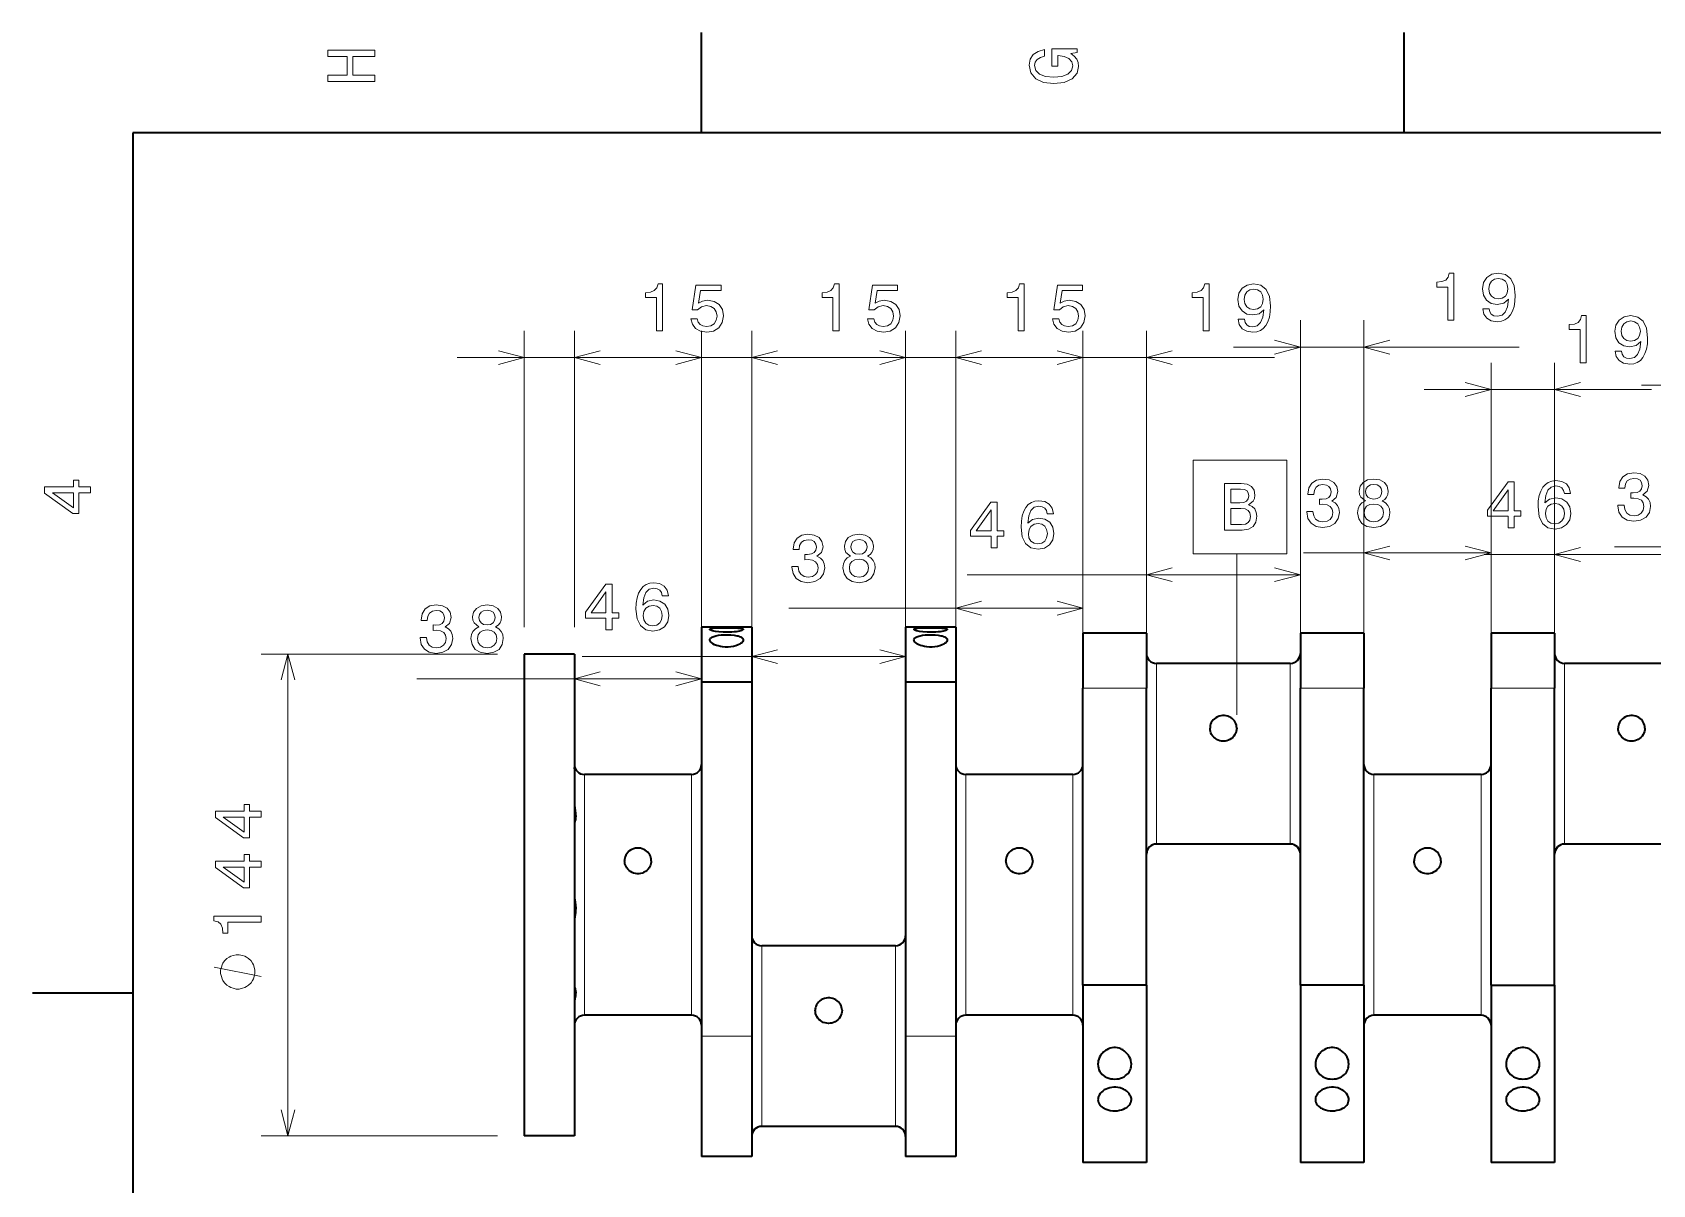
# Model space of a CAD drawing. Extents: x 0 to 420, y 0 to 297.
# Drawn here: x 2.5 to 123.6, y 208.4 to 294.5 of the extents above; entities that cross this region are included whole.
import ezdxf

# ---------------------------------------------------------------- set-up
doc = ezdxf.new("R2010")
doc.units = 0

msp = doc.modelspace()

# ---------------------------------------------------------------- linework, layer by layer
at = {"color": 7, "lineweight": 35, "ltscale": 0.1875}
for p, q in [((52.5, 287), (52.5, 294.5)), ((105, 287), (105, 294.5)), ((10, 222.7), (2.5, 222.7))]:
    msp.add_line(p, q, dxfattribs=at)
at = {"color": 7, "lineweight": 35}
for p, q in [((410, 287), (10, 287)), ((10, 287), (10, 10)), ((52.5, 245.94), (52.5, 219.49)), ((56.25, 245.94), (56.25, 219.49)), ((67.75, 245.94), (67.75, 219.49)), ((71.5, 245.94), (71.5, 219.49)), ((81, 223.3), (81, 245.49)), ((85.75, 223.3), (85.75, 245.49)), ((97.25, 223.3), (97.25, 245.49)), ((102, 223.3), (102, 245.49)), ((111.5, 223.3), (111.5, 245.49)), ((116.25, 223.3), (116.25, 245.49)), ((39.25, 235.15), (39.25, 212.04)), ((43, 235.15), (43, 212.04))]:
    msp.add_line(p, q, dxfattribs=at)
at = {"color": 7, "lineweight": 13}
for p, q in [((97.25, 247.49), (97.25, 272.98)), ((102, 247.49), (102, 272.98)), ((39.25, 250.04), (39.25, 272.19)), ((43, 250.04), (43, 272.19)), ((52.5, 247.94), (52.5, 272.19)), ((56.25, 247.94), (56.25, 272.19)), ((67.75, 247.94), (67.75, 272.19)), ((71.5, 247.94), (71.5, 272.19)), ((81, 247.49), (81, 272.19)), ((85.75, 247.49), (85.75, 272.19)), ((34.25, 270.19), (54.48, 270.19)), ((47.5, 270.19), (67.67, 270.19)), ((92.25, 270.98), (113.61, 270.98)), ((111.5, 247.49), (111.5, 269.81)), ((116.25, 247.49), (116.25, 269.81)), ((120.73, 256.06), (142, 256.06)), ((72.34, 253.97), (97.25, 253.97)), ((59.02, 251.47), (81, 251.47)), ((21.59, 212.04), (21.59, 248.04)), ((43.57, 247.85), (67.75, 247.85)), ((31.23, 246.18), (52.5, 246.18))]:
    msp.add_line(p, q, dxfattribs=at)
at = {"color": 7, "lineweight": 13, "ltscale": 0.468798}
msp.add_line((62.75, 270.19), (81.5, 270.19), dxfattribs=at)
at = {"color": 7, "lineweight": 13, "ltscale": 0.483305}
msp.add_line((76, 270.19), (95.33, 270.19), dxfattribs=at)
at = {"color": 7, "lineweight": 13, "ltscale": 0.425136}
msp.add_line((106.5, 267.81), (123.5, 267.81), dxfattribs=at)
at = {"color": 7, "lineweight": 13, "ltscale": 0.372592}
msp.add_line((122.75, 268.13), (137.65, 268.13), dxfattribs=at)
at = {"color": 7, "lineweight": 13, "ltscale": 0.252713}
for p, q in [((102, 247.49), (102, 257.6)), ((111.5, 247.49), (111.5, 257.6))]:
    msp.add_line(p, q, dxfattribs=at)
at = {"color": 7, "lineweight": 13, "ltscale": 0.249812}
msp.add_line((116.25, 247.49), (116.25, 257.48), dxfattribs=at)
at = {"color": 7, "lineweight": 13, "ltscale": 0.212088}
for p, q in [((85.75, 247.49), (85.75, 255.97)), ((97.25, 247.49), (97.25, 255.97))]:
    msp.add_line(p, q, dxfattribs=at)
at = {"color": 7, "lineweight": 13, "ltscale": 0.300897}
msp.add_line((92.5, 255.54), (92.5, 243.5), dxfattribs=at)
at = {"color": 7, "lineweight": 13, "ltscale": 0.350445}
msp.add_line((97.48, 255.6), (111.5, 255.6), dxfattribs=at)
at = {"color": 7, "lineweight": 13, "ltscale": 0.419217}
msp.add_line((110.98, 255.48), (127.75, 255.48), dxfattribs=at)
at = {"color": 7, "lineweight": 13, "ltscale": 0.138163}
msp.add_line((71.5, 247.94), (71.5, 253.47), dxfattribs=at)
at = {"color": 7, "lineweight": 13, "ltscale": 0.149597}
msp.add_line((81, 247.49), (81, 253.47), dxfattribs=at)
at = {"color": 7, "lineweight": 35, "ltscale": 0.102347}
for p, q in [((52.5, 250.04), (52.5, 245.94)), ((56.25, 250.04), (56.25, 245.94)), ((67.75, 250.04), (67.75, 245.94)), ((71.5, 250.04), (71.5, 245.94))]:
    msp.add_line(p, q, dxfattribs=at)
at = {"color": 7, "lineweight": 35, "ltscale": 0.09375}
for p, q in [((56.25, 250.04), (52.5, 250.04)), ((71.5, 250.04), (67.75, 250.04)), ((43, 248.04), (39.25, 248.04)), ((56.25, 245.94), (52.5, 245.94)), ((71.5, 245.94), (67.75, 245.94)), ((43, 212.04), (39.25, 212.04)), ((56.25, 210.49), (52.5, 210.49)), ((71.5, 210.49), (67.75, 210.49))]:
    msp.add_line(p, q, dxfattribs=at)
at = {"color": 7, "lineweight": 35, "ltscale": 0.102456}
for p, q in [((81, 249.59), (81, 245.49)), ((85.75, 249.59), (85.75, 245.49)), ((97.25, 249.59), (97.25, 245.49)), ((102, 249.59), (102, 245.49)), ((111.5, 249.59), (111.5, 245.49)), ((116.25, 249.59), (116.25, 245.49))]:
    msp.add_line(p, q, dxfattribs=at)
at = {"color": 7, "lineweight": 35, "ltscale": 0.11875}
for p, q in [((85.75, 249.59), (81, 249.59)), ((102, 249.59), (97.25, 249.59)), ((116.25, 249.59), (111.5, 249.59)), ((85.75, 223.3), (81, 223.3)), ((102, 223.3), (97.25, 223.3)), ((111.5, 223.3), (116.25, 223.3)), ((85.75, 210.04), (81, 210.04)), ((102, 210.04), (97.25, 210.04)), ((116.25, 210.04), (111.5, 210.04))]:
    msp.add_line(p, q, dxfattribs=at)
at = {"color": 7, "lineweight": 13, "ltscale": 0.441352}
for p, q in [((37.25, 248.04), (19.59, 248.04)), ((37.25, 212.04), (19.59, 212.04))]:
    msp.add_line(p, q, dxfattribs=at)
at = {"color": 7, "lineweight": 35, "ltscale": 0.322193}
for p, q in [((39.25, 248.04), (39.25, 235.15)), ((43, 248.04), (43, 235.15))]:
    msp.add_line(p, q, dxfattribs=at)
at = {"color": 7, "lineweight": 13, "ltscale": 0.120822}
for p, q in [((86.5, 247.34), (86.5, 242.5)), ((96.5, 247.34), (96.5, 242.5)), ((117, 247.34), (117, 242.5))]:
    msp.add_line(p, q, dxfattribs=at)
at = {"color": 7, "lineweight": 35, "ltscale": 0.25}
for p, q in [((96.5, 247.34), (86.5, 247.34)), ((127, 247.34), (117, 247.34)), ((96.5, 233.84), (86.5, 233.84)), ((127, 233.84), (117, 233.84)), ((67, 226.24), (57, 226.24)), ((67, 212.74), (57, 212.74))]:
    msp.add_line(p, q, dxfattribs=at)
at = {"color": 7, "lineweight": 13, "ltscale": 0.11875}
for p, q in [((85.75, 245.49), (81, 245.49)), ((102, 245.49), (97.25, 245.49)), ((111.5, 245.49), (116.25, 245.49))]:
    msp.add_line(p, q, dxfattribs=at)
at = {"color": 7, "lineweight": 13, "ltscale": 0.216678}
for p, q in [((86.5, 242.5), (86.5, 233.84)), ((96.5, 242.5), (96.5, 233.84)), ((117, 242.5), (117, 233.84))]:
    msp.add_line(p, q, dxfattribs=at)
at = {"color": 7, "lineweight": 35, "ltscale": 0.000488323}
for p, q in [((43, 239.79), (43, 239.77)), ((43, 220.29), (43, 220.31))]:
    msp.add_line(p, q, dxfattribs=at)
at = {"color": 7, "lineweight": 13, "ltscale": 0.161097}
for p, q in [((43.75, 239.04), (43.75, 232.59)), ((51.75, 239.04), (51.75, 232.59)), ((72.25, 239.04), (72.25, 232.59)), ((80.25, 239.04), (80.25, 232.59)), ((102.75, 239.04), (102.75, 232.59)), ((110.75, 239.04), (110.75, 232.59))]:
    msp.add_line(p, q, dxfattribs=at)
at = {"color": 7, "lineweight": 35, "ltscale": 0.2}
for p, q in [((51.75, 239.04), (43.75, 239.04)), ((80.25, 239.04), (72.25, 239.04)), ((110.75, 239.04), (102.75, 239.04)), ((51.75, 221.04), (43.75, 221.04)), ((80.25, 221.04), (72.25, 221.04)), ((110.75, 221.04), (102.75, 221.04))]:
    msp.add_line(p, q, dxfattribs=at)
at = {"color": 7, "lineweight": 13, "ltscale": 0.288903}
for p, q in [((43.75, 232.59), (43.75, 221.04)), ((51.75, 232.59), (51.75, 221.04)), ((72.25, 232.59), (72.25, 221.04)), ((80.25, 232.59), (80.25, 221.04)), ((102.75, 232.59), (102.75, 221.04)), ((110.75, 232.59), (110.75, 221.04))]:
    msp.add_line(p, q, dxfattribs=at)
at = {"color": 7, "lineweight": 13, "ltscale": 0.120823}
for p, q in [((57, 226.24), (57, 221.41)), ((67, 226.24), (67, 221.41))]:
    msp.add_line(p, q, dxfattribs=at)
at = {"color": 7, "lineweight": 35, "ltscale": 0.331583}
for p, q in [((81, 223.3), (81, 210.04)), ((85.75, 223.3), (85.75, 210.04)), ((97.25, 223.3), (97.25, 210.04)), ((102, 223.3), (102, 210.04)), ((111.5, 223.3), (111.5, 210.04)), ((116.25, 223.3), (116.25, 210.04))]:
    msp.add_line(p, q, dxfattribs=at)
at = {"color": 7, "lineweight": 13, "ltscale": 0.216677}
for p, q in [((57, 221.41), (57, 212.74)), ((67, 221.41), (67, 212.74))]:
    msp.add_line(p, q, dxfattribs=at)
at = {"color": 7, "lineweight": 13, "ltscale": 0.09375}
for p, q in [((56.25, 219.49), (52.5, 219.49)), ((71.5, 219.49), (67.75, 219.49))]:
    msp.add_line(p, q, dxfattribs=at)
at = {"color": 7, "lineweight": 35, "ltscale": 0.225}
for p, q in [((52.5, 219.49), (52.5, 210.49)), ((56.25, 219.49), (56.25, 210.49)), ((67.75, 219.49), (67.75, 210.49)), ((71.5, 219.49), (71.5, 210.49))]:
    msp.add_line(p, q, dxfattribs=at)
at = {"color": 7, "lineweight": 13}
for points in [[(28.08, 290.83), (28.08, 291.3), (26.44, 291.3), (26.44, 292.7), (28.08, 292.7), (28.08, 293.16), (24.58, 293.16), (24.58, 292.7), (26.01, 292.7), (26.01, 291.3), (24.58, 291.3), (24.58, 290.83)], [(80.11, 292.92), (80.58, 293.01), (80.58, 293.26), (78.69, 293.26), (78.69, 291.98), (79.12, 291.98), (79.12, 292.77), (79.15, 292.77), (79.61, 292.71), (79.96, 292.55), (80.17, 292.3), (80.25, 291.99), (80.15, 291.65), (79.88, 291.38), (79.43, 291.21), (78.82, 291.15), (78.21, 291.21), (77.76, 291.38), (77.49, 291.65), (77.39, 292.02), (77.44, 292.27), (77.58, 292.48), (77.82, 292.63), (78.14, 292.72), (78.14, 293.22), (77.65, 293.08), (77.29, 292.84), (77.07, 292.49), (76.99, 292.05), (77.11, 291.48), (77.48, 291.04), (78.06, 290.76), (78.83, 290.67), (79.61, 290.76), (80.19, 291.04), (80.56, 291.45), (80.68, 291.96), (80.64, 292.25), (80.54, 292.51), (80.36, 292.73)], [(108.27, 272.98), (108.73, 272.98), (108.73, 276.51), (108.38, 276.51), (108.29, 276.2), (108.11, 275.99), (107.83, 275.87), (107.45, 275.83), (107.45, 275.47), (108.27, 275.47)], [(110.88, 273.85), (110.96, 273.45), (111.18, 273.14), (111.52, 272.95), (111.97, 272.88), (112.27, 272.92), (112.54, 273.01), (112.76, 273.16), (112.96, 273.38), (113.11, 273.66), (113.22, 274.01), (113.28, 274.4), (113.31, 274.85), (113.22, 275.56), (112.98, 276.08), (112.58, 276.4), (112.04, 276.51), (111.55, 276.42), (111.18, 276.17), (110.93, 275.8), (110.85, 275.33), (110.93, 274.85), (111.17, 274.48), (111.52, 274.25), (111.97, 274.17), (112.45, 274.27), (112.8, 274.56), (112.72, 274), (112.56, 273.6), (112.32, 273.36), (111.98, 273.29), (111.72, 273.32), (111.52, 273.44), (111.4, 273.61), (111.35, 273.85)], [(111.34, 275.34), (111.39, 275.65), (111.53, 275.9), (111.76, 276.05), (112.04, 276.11), (112.34, 276.05), (112.57, 275.9), (112.71, 275.65), (112.76, 275.34), (112.71, 275.02), (112.57, 274.79), (112.34, 274.64), (112.03, 274.59), (111.75, 274.64), (111.53, 274.79), (111.39, 275.02)], [(49.13, 272.19), (49.59, 272.19), (49.59, 275.71), (49.25, 275.71), (49.16, 275.41), (48.97, 275.2), (48.7, 275.08), (48.31, 275.04), (48.31, 274.68), (49.13, 274.68)], [(51.71, 273.1), (51.82, 272.69), (52.06, 272.36), (52.43, 272.16), (52.89, 272.09), (53.4, 272.18), (53.8, 272.43), (54.05, 272.82), (54.15, 273.32), (54.06, 273.79), (53.82, 274.16), (53.44, 274.4), (52.95, 274.48), (52.57, 274.42), (52.28, 274.26), (52.42, 275.2), (53.96, 275.2), (53.96, 275.61), (52.08, 275.61), (51.81, 273.76), (52.21, 273.76), (52.5, 273.99), (52.88, 274.08), (53.2, 274.02), (53.45, 273.86), (53.6, 273.62), (53.66, 273.3), (53.6, 272.98), (53.44, 272.73), (53.19, 272.58), (52.88, 272.52), (52.61, 272.56), (52.4, 272.67), (52.25, 272.85), (52.18, 273.1)], [(62.32, 272.19), (62.78, 272.19), (62.78, 275.71), (62.44, 275.71), (62.35, 275.41), (62.17, 275.2), (61.89, 275.08), (61.51, 275.04), (61.51, 274.68), (62.32, 274.68)], [(64.9, 273.1), (65.01, 272.69), (65.26, 272.36), (65.62, 272.16), (66.09, 272.09), (66.6, 272.18), (66.99, 272.43), (67.25, 272.82), (67.34, 273.32), (67.26, 273.79), (67.01, 274.16), (66.64, 274.4), (66.15, 274.48), (65.77, 274.42), (65.48, 274.26), (65.62, 275.2), (67.15, 275.2), (67.15, 275.61), (65.28, 275.61), (65, 273.76), (65.41, 273.76), (65.7, 273.99), (66.07, 274.08), (66.39, 274.02), (66.64, 273.86), (66.8, 273.62), (66.85, 273.3), (66.8, 272.98), (66.64, 272.73), (66.39, 272.58), (66.07, 272.52), (65.8, 272.56), (65.6, 272.67), (65.45, 272.85), (65.37, 273.1)], [(76.16, 272.19), (76.61, 272.19), (76.61, 275.71), (76.27, 275.71), (76.18, 275.41), (76, 275.2), (75.72, 275.08), (75.34, 275.04), (75.34, 274.68), (76.16, 274.68)], [(78.73, 273.1), (78.84, 272.69), (79.09, 272.36), (79.45, 272.16), (79.92, 272.09), (80.43, 272.18), (80.82, 272.43), (81.08, 272.82), (81.17, 273.32), (81.09, 273.79), (80.84, 274.16), (80.47, 274.4), (79.98, 274.48), (79.6, 274.42), (79.31, 274.26), (79.45, 275.2), (80.98, 275.2), (80.98, 275.61), (79.11, 275.61), (78.83, 273.76), (79.24, 273.76), (79.53, 273.99), (79.9, 274.08), (80.22, 274.02), (80.47, 273.86), (80.63, 273.62), (80.68, 273.3), (80.63, 272.98), (80.47, 272.73), (80.22, 272.58), (79.9, 272.52), (79.63, 272.56), (79.43, 272.67), (79.28, 272.85), (79.2, 273.1)], [(89.99, 272.19), (90.44, 272.19), (90.44, 275.71), (90.1, 275.71), (90.01, 275.41), (89.83, 275.2), (89.55, 275.08), (89.17, 275.04), (89.17, 274.68), (89.99, 274.68)], [(92.6, 273.06), (92.68, 272.66), (92.89, 272.35), (93.24, 272.16), (93.69, 272.09), (93.99, 272.12), (94.26, 272.21), (94.48, 272.37), (94.67, 272.59), (94.83, 272.87), (94.94, 273.21), (95, 273.61), (95.03, 274.06), (94.94, 274.77), (94.69, 275.29), (94.3, 275.6), (93.76, 275.71), (93.27, 275.62), (92.89, 275.38), (92.65, 275.01), (92.57, 274.54), (92.65, 274.05), (92.89, 273.69), (93.24, 273.45), (93.69, 273.38), (94.17, 273.47), (94.52, 273.77), (94.44, 273.21), (94.28, 272.81), (94.03, 272.57), (93.7, 272.5), (93.43, 272.53), (93.24, 272.64), (93.12, 272.82), (93.07, 273.06)], [(93.06, 274.54), (93.11, 274.86), (93.25, 275.1), (93.47, 275.26), (93.76, 275.32), (94.06, 275.26), (94.29, 275.1), (94.43, 274.86), (94.48, 274.55), (94.43, 274.23), (94.29, 273.99), (94.05, 273.85), (93.75, 273.8), (93.47, 273.85), (93.25, 273.99), (93.11, 274.23)], [(118.16, 269.81), (118.62, 269.81), (118.62, 273.34), (118.27, 273.34), (118.18, 273.03), (118, 272.82), (117.73, 272.7), (117.34, 272.66), (117.34, 272.3), (118.16, 272.3)], [(120.78, 270.68), (120.85, 270.28), (121.07, 269.97), (121.41, 269.78), (121.86, 269.71), (122.16, 269.74), (122.43, 269.84), (122.66, 269.99), (122.85, 270.21), (123, 270.49), (123.11, 270.83), (123.18, 271.23), (123.2, 271.68), (123.12, 272.39), (122.87, 272.91), (122.47, 273.22), (121.94, 273.34), (121.44, 273.24), (121.07, 273), (120.83, 272.63), (120.74, 272.16), (120.83, 271.68), (121.06, 271.31), (121.42, 271.08), (121.86, 271), (122.34, 271.1), (122.7, 271.39), (122.62, 270.83), (122.45, 270.43), (122.21, 270.19), (121.87, 270.12), (121.61, 270.15), (121.42, 270.26), (121.29, 270.44), (121.24, 270.68)], [(121.23, 272.17), (121.28, 272.48), (121.43, 272.73), (121.65, 272.88), (121.94, 272.94), (122.23, 272.88), (122.46, 272.73), (122.6, 272.48), (122.66, 272.17), (122.6, 271.85), (122.46, 271.62), (122.23, 271.47), (121.92, 271.42), (121.64, 271.47), (121.43, 271.62), (121.28, 271.85)], [(89.25, 262.54), (89.25, 255.54), (96.25, 255.54), (96.25, 262.54)], [(120.97, 259.16), (120.97, 259.12), (121.05, 258.64), (121.29, 258.28), (121.66, 258.05), (122.16, 257.96), (122.68, 258.05), (123.08, 258.27), (123.33, 258.62), (123.42, 259.07), (123.38, 259.37), (123.27, 259.61), (123.09, 259.8), (122.84, 259.94), (123.17, 260.21), (123.29, 260.64), (123.21, 261.04), (123, 261.33), (122.64, 261.52), (122.16, 261.59), (121.7, 261.5), (121.36, 261.28), (121.13, 260.93), (121.05, 260.46), (121.05, 260.43), (121.5, 260.43), (121.54, 260.75), (121.67, 260.98), (121.89, 261.12), (122.18, 261.17), (122.45, 261.13), (122.64, 261.03), (122.75, 260.85), (122.8, 260.62), (122.75, 260.38), (122.63, 260.21), (122.42, 260.11), (122.13, 260.08), (121.94, 260.08), (121.94, 259.68), (122.18, 259.69), (122.5, 259.65), (122.74, 259.53), (122.88, 259.33), (122.93, 259.07), (122.87, 258.78), (122.73, 258.56), (122.5, 258.43), (122.19, 258.38), (121.87, 258.43), (121.64, 258.58), (121.49, 258.83), (121.44, 259.16)], [(6.83, 260.08), (6.83, 260.53), (5.97, 260.53), (5.97, 261.03), (5.56, 261.03), (5.56, 260.53), (3.41, 260.53), (3.41, 260.07), (5.52, 258.54), (5.97, 258.54), (5.97, 260.08)], [(93.38, 259.18), (93.73, 259.47), (93.82, 259.67), (93.85, 259.91), (93.79, 260.29), (93.59, 260.56), (93.27, 260.73), (92.83, 260.79), (91.58, 260.79), (91.58, 257.29), (92.9, 257.29), (93.37, 257.36), (93.72, 257.57), (93.93, 257.89), (94.01, 258.34), (93.96, 258.63), (93.84, 258.88), (93.65, 259.06)], [(92.73, 259.34), (92.05, 259.34), (92.05, 260.37), (92.77, 260.37), (93.05, 260.34), (93.24, 260.25), (93.35, 260.09), (93.39, 259.86), (93.35, 259.63), (93.23, 259.47), (93.02, 259.37)], [(97.73, 258.7), (97.73, 258.66), (97.81, 258.18), (98.05, 257.81), (98.42, 257.58), (98.91, 257.49), (99.44, 257.58), (99.83, 257.8), (100.08, 258.16), (100.17, 258.61), (100.13, 258.91), (100.02, 259.15), (99.84, 259.34), (99.6, 259.47), (99.93, 259.74), (100.04, 260.18), (99.97, 260.57), (99.75, 260.87), (99.4, 261.06), (98.91, 261.12), (98.46, 261.04), (98.11, 260.82), (97.88, 260.47), (97.81, 260), (97.81, 259.96), (98.26, 259.96), (98.3, 260.28), (98.43, 260.52), (98.64, 260.66), (98.94, 260.71), (99.2, 260.67), (99.39, 260.56), (99.51, 260.39), (99.55, 260.16), (99.51, 259.91), (99.39, 259.74), (99.17, 259.64), (98.89, 259.61), (98.69, 259.62), (98.69, 259.22), (98.94, 259.23), (99.26, 259.18), (99.49, 259.06), (99.63, 258.87), (99.68, 258.61), (99.63, 258.32), (99.48, 258.1), (99.25, 257.96), (98.94, 257.92), (98.63, 257.97), (98.39, 258.12), (98.25, 258.36), (98.19, 258.7)], [(102.11, 259.48), (101.85, 259.34), (101.68, 259.14), (101.56, 258.9), (101.53, 258.6), (101.61, 258.15), (101.84, 257.8), (102.22, 257.58), (102.73, 257.49), (103.24, 257.58), (103.62, 257.8), (103.85, 258.15), (103.94, 258.6), (103.9, 258.9), (103.79, 259.14), (103.61, 259.34), (103.36, 259.48), (103.56, 259.6), (103.7, 259.77), (103.79, 259.97), (103.82, 260.22), (103.74, 260.58), (103.53, 260.86), (103.18, 261.05), (102.73, 261.12), (102.28, 261.05), (101.94, 260.86), (101.72, 260.58), (101.65, 260.22), (101.67, 259.97), (101.76, 259.77)], [(102.12, 260.18), (102.16, 260.4), (102.29, 260.57), (102.48, 260.68), (102.73, 260.72), (102.99, 260.68), (103.18, 260.57), (103.3, 260.4), (103.34, 260.18), (103.3, 259.95), (103.18, 259.77), (102.99, 259.66), (102.73, 259.62), (102.48, 259.66), (102.29, 259.77), (102.16, 259.95)], [(112.77, 257.48), (113.23, 257.48), (113.23, 258.35), (113.73, 258.35), (113.73, 258.75), (113.23, 258.75), (113.23, 260.9), (112.77, 260.9), (111.24, 258.79), (111.24, 258.35), (112.77, 258.35)], [(111.66, 258.75), (112.77, 260.32), (112.77, 258.75)], [(117.44, 260.04), (117.35, 260.45), (117.13, 260.75), (116.78, 260.94), (116.34, 261), (116.04, 260.97), (115.78, 260.87), (115.56, 260.72), (115.37, 260.5), (115.21, 260.22), (115.1, 259.88), (115.03, 259.48), (115.01, 259.03), (115.09, 258.32), (115.34, 257.8), (115.74, 257.48), (116.28, 257.38), (116.77, 257.47), (117.15, 257.71), (117.39, 258.08), (117.47, 258.55), (117.39, 259.03), (117.16, 259.4), (116.8, 259.63), (116.35, 259.71), (115.88, 259.61), (115.52, 259.33), (115.59, 259.88), (115.75, 260.28), (116, 260.52), (116.34, 260.6), (116.6, 260.56), (116.79, 260.45), (116.91, 260.27), (116.98, 260.04)], [(5.56, 258.96), (3.99, 260.08), (5.56, 260.08)], [(74.14, 255.97), (74.59, 255.97), (74.59, 256.84), (75.09, 256.84), (75.09, 257.24), (74.59, 257.24), (74.59, 259.4), (74.13, 259.4), (72.6, 257.28), (72.6, 256.84), (74.14, 256.84)], [(78.81, 258.53), (78.71, 258.94), (78.49, 259.24), (78.15, 259.43), (77.7, 259.5), (77.41, 259.46), (77.15, 259.36), (76.92, 259.21), (76.73, 258.99), (76.58, 258.71), (76.47, 258.37), (76.4, 257.97), (76.38, 257.52), (76.46, 256.81), (76.71, 256.29), (77.1, 255.98), (77.65, 255.87), (78.14, 255.96), (78.51, 256.2), (78.75, 256.57), (78.84, 257.04), (78.75, 257.52), (78.52, 257.89), (78.16, 258.12), (77.72, 258.2), (77.24, 258.1), (76.88, 257.82), (76.96, 258.37), (77.12, 258.77), (77.37, 259.01), (77.71, 259.09), (77.96, 259.05), (78.15, 258.94), (78.28, 258.76), (78.34, 258.53)], [(102.01, 258.61), (102.06, 258.88), (102.2, 259.08), (102.43, 259.21), (102.73, 259.25), (103.03, 259.21), (103.26, 259.08), (103.41, 258.88), (103.46, 258.61), (103.41, 258.32), (103.26, 258.11), (103.03, 257.96), (102.73, 257.92), (102.43, 257.96), (102.2, 258.11), (102.06, 258.32)], [(116.98, 258.55), (116.93, 258.23), (116.79, 257.99), (116.56, 257.83), (116.28, 257.78), (115.98, 257.83), (115.75, 257.98), (115.61, 258.23), (115.56, 258.54), (115.61, 258.86), (115.75, 259.09), (115.99, 259.24), (116.3, 259.3), (116.57, 259.24), (116.79, 259.1), (116.93, 258.86)], [(73.02, 257.24), (74.14, 258.81), (74.14, 257.24)], [(92.84, 257.71), (92.05, 257.71), (92.05, 258.91), (92.8, 258.91), (93.12, 258.88), (93.34, 258.77), (93.48, 258.59), (93.52, 258.33), (93.48, 258.05), (93.35, 257.86), (93.14, 257.74)], [(59.26, 254.57), (59.26, 254.54), (59.34, 254.05), (59.58, 253.69), (59.95, 253.46), (60.45, 253.37), (60.97, 253.46), (61.37, 253.68), (61.62, 254.03), (61.71, 254.48), (61.67, 254.78), (61.56, 255.02), (61.38, 255.21), (61.13, 255.35), (61.46, 255.62), (61.58, 256.05), (61.5, 256.45), (61.29, 256.74), (60.93, 256.93), (60.45, 257), (59.99, 256.92), (59.65, 256.69), (59.42, 256.34), (59.34, 255.87), (59.34, 255.84), (59.79, 255.84), (59.83, 256.16), (59.96, 256.39), (60.18, 256.53), (60.47, 256.58), (60.74, 256.54), (60.93, 256.44), (61.04, 256.26), (61.09, 256.03), (61.04, 255.79), (60.92, 255.62), (60.71, 255.52), (60.42, 255.49), (60.23, 255.49), (60.23, 255.09), (60.47, 255.11), (60.79, 255.06), (61.03, 254.94), (61.17, 254.74), (61.22, 254.48), (61.16, 254.19), (61.02, 253.98), (60.79, 253.84), (60.48, 253.79), (60.16, 253.84), (59.93, 254), (59.78, 254.24), (59.73, 254.57)], [(63.64, 255.36), (63.39, 255.22), (63.21, 255.02), (63.1, 254.77), (63.06, 254.47), (63.15, 254.03), (63.38, 253.68), (63.76, 253.46), (64.27, 253.37), (64.78, 253.46), (65.16, 253.68), (65.39, 254.03), (65.48, 254.47), (65.44, 254.77), (65.33, 255.02), (65.15, 255.22), (64.9, 255.36), (65.1, 255.48), (65.24, 255.64), (65.32, 255.85), (65.35, 256.09), (65.27, 256.45), (65.06, 256.74), (64.72, 256.93), (64.27, 257), (63.82, 256.93), (63.47, 256.74), (63.26, 256.45), (63.18, 256.09), (63.21, 255.85), (63.29, 255.64)], [(78.35, 257.04), (78.29, 256.72), (78.15, 256.48), (77.93, 256.32), (77.64, 256.27), (77.35, 256.32), (77.12, 256.47), (76.97, 256.72), (76.93, 257.03), (76.98, 257.35), (77.12, 257.58), (77.35, 257.74), (77.66, 257.79), (77.94, 257.74), (78.15, 257.59), (78.29, 257.35)], [(63.66, 256.05), (63.7, 256.28), (63.82, 256.45), (64.01, 256.55), (64.27, 256.59), (64.52, 256.55), (64.71, 256.45), (64.84, 256.28), (64.88, 256.05), (64.84, 255.83), (64.71, 255.65), (64.52, 255.53), (64.27, 255.5), (64.01, 255.54), (63.82, 255.65), (63.7, 255.83)], [(63.55, 254.48), (63.59, 254.75), (63.74, 254.95), (63.97, 255.08), (64.27, 255.13), (64.57, 255.08), (64.79, 254.95), (64.94, 254.75), (64.99, 254.48), (64.94, 254.2), (64.79, 253.98), (64.57, 253.84), (64.27, 253.79), (63.97, 253.84), (63.74, 253.98), (63.59, 254.2)], [(45.36, 249.85), (45.82, 249.85), (45.82, 250.71), (46.32, 250.71), (46.32, 251.12), (45.82, 251.12), (45.82, 253.27), (45.36, 253.27), (43.83, 251.16), (43.83, 250.71), (45.36, 250.71)], [(50.03, 252.4), (49.94, 252.81), (49.72, 253.11), (49.37, 253.31), (48.93, 253.37), (48.63, 253.34), (48.37, 253.24), (48.15, 253.08), (47.96, 252.86), (47.8, 252.58), (47.69, 252.25), (47.62, 251.85), (47.6, 251.4), (47.68, 250.68), (47.93, 250.16), (48.33, 249.85), (48.87, 249.74), (49.36, 249.84), (49.74, 250.07), (49.98, 250.45), (50.06, 250.92), (49.98, 251.4), (49.75, 251.77), (49.39, 252), (48.94, 252.08), (48.47, 251.98), (48.11, 251.69), (48.18, 252.25), (48.34, 252.64), (48.59, 252.88), (48.93, 252.96), (49.19, 252.92), (49.38, 252.82), (49.5, 252.64), (49.57, 252.4)], [(44.25, 251.12), (45.36, 252.69), (45.36, 251.12)], [(31.47, 249.28), (31.47, 249.25), (31.55, 248.76), (31.79, 248.4), (32.16, 248.17), (32.66, 248.08), (33.18, 248.17), (33.58, 248.39), (33.83, 248.74), (33.92, 249.2), (33.88, 249.5), (33.77, 249.74), (33.59, 249.92), (33.34, 250.06), (33.67, 250.33), (33.79, 250.77), (33.71, 251.16), (33.5, 251.46), (33.14, 251.64), (32.66, 251.71), (32.2, 251.63), (31.86, 251.41), (31.63, 251.05), (31.55, 250.58), (31.55, 250.55), (32, 250.55), (32.04, 250.87), (32.17, 251.1), (32.39, 251.25), (32.68, 251.3), (32.95, 251.26), (33.14, 251.15), (33.25, 250.98), (33.3, 250.75), (33.25, 250.5), (33.13, 250.33), (32.92, 250.23), (32.63, 250.2), (32.44, 250.21), (32.44, 249.81), (32.68, 249.82), (33, 249.77), (33.24, 249.65), (33.38, 249.46), (33.43, 249.2), (33.37, 248.91), (33.23, 248.69), (33, 248.55), (32.69, 248.51), (32.37, 248.56), (32.14, 248.71), (31.99, 248.95), (31.94, 249.28)], [(35.85, 250.07), (35.6, 249.93), (35.42, 249.73), (35.31, 249.49), (35.27, 249.19), (35.36, 248.74), (35.59, 248.39), (35.97, 248.17), (36.48, 248.08), (36.99, 248.17), (37.37, 248.39), (37.6, 248.74), (37.69, 249.19), (37.65, 249.49), (37.54, 249.73), (37.36, 249.93), (37.11, 250.07), (37.31, 250.19), (37.45, 250.36), (37.53, 250.56), (37.56, 250.81), (37.48, 251.16), (37.27, 251.45), (36.93, 251.64), (36.48, 251.71), (36.03, 251.64), (35.68, 251.45), (35.47, 251.16), (35.39, 250.81), (35.42, 250.56), (35.5, 250.36)], [(35.87, 250.77), (35.91, 250.99), (36.03, 251.16), (36.22, 251.27), (36.48, 251.31), (36.73, 251.27), (36.92, 251.16), (37.04, 250.99), (37.09, 250.77), (37.04, 250.54), (36.92, 250.36), (36.73, 250.25), (36.48, 250.21), (36.22, 250.25), (36.03, 250.36), (35.91, 250.54)], [(49.57, 250.92), (49.52, 250.6), (49.38, 250.36), (49.15, 250.19), (48.87, 250.14), (48.57, 250.19), (48.34, 250.35), (48.2, 250.59), (48.15, 250.91), (48.2, 251.22), (48.34, 251.46), (48.58, 251.61), (48.89, 251.67), (49.16, 251.61), (49.38, 251.46), (49.52, 251.23)], [(35.76, 249.2), (35.8, 249.47), (35.95, 249.67), (36.18, 249.8), (36.48, 249.84), (36.78, 249.8), (37, 249.67), (37.15, 249.47), (37.2, 249.2), (37.15, 248.91), (37, 248.69), (36.78, 248.55), (36.48, 248.51), (36.18, 248.55), (35.95, 248.69), (35.8, 248.91)], [(19.59, 235.84), (19.59, 236.29), (18.73, 236.29), (18.73, 236.79), (18.32, 236.79), (18.32, 236.29), (16.17, 236.29), (16.17, 235.83), (18.28, 234.3), (18.73, 234.3), (18.73, 235.84)], [(18.32, 234.72), (16.75, 235.84), (18.32, 235.84)], [(19.59, 232.1), (19.59, 232.55), (18.73, 232.55), (18.73, 233.05), (18.32, 233.05), (18.32, 232.55), (16.17, 232.55), (16.17, 232.09), (18.28, 230.56), (18.73, 230.56), (18.73, 232.1)], [(18.32, 230.98), (16.75, 232.1), (18.32, 232.1)], [(19.59, 227.99), (19.59, 228.45), (16.07, 228.45), (16.07, 228.11), (16.38, 228.02), (16.58, 227.84), (16.7, 227.56), (16.74, 227.18), (17.1, 227.18), (17.1, 227.99)], [(17.84, 225.57), (17.73, 225.57), (17.49, 225.51), (17.32, 225.45), (17.2, 225.39), (17.03, 225.28), (16.85, 225.1), (16.74, 224.93), (16.68, 224.81), (16.62, 224.63), (16.56, 224.4), (16.56, 224.28), (16.56, 224.17), (16.62, 223.93), (16.68, 223.76), (16.74, 223.64), (16.85, 223.47), (17.03, 223.29), (17.2, 223.18), (17.32, 223.12), (17.49, 223.06), (17.73, 223), (17.84, 223), (17.96, 223), (18.19, 223.06), (18.37, 223.12), (18.49, 223.18), (18.66, 223.29), (18.84, 223.47), (18.95, 223.64), (19.01, 223.76), (19.07, 223.93), (19.13, 224.17), (19.13, 224.28), (19.13, 224.4), (19.07, 224.63), (19.01, 224.81), (18.95, 224.93), (18.84, 225.1), (18.66, 225.28), (18.49, 225.39), (18.37, 225.45), (18.19, 225.51), (17.96, 225.57)]]:
    msp.add_lwpolyline(points, close=True, dxfattribs=at)
for points in [[(95.32, 270.46), (97.25, 270.98), (95.32, 271.5)], [(103.93, 271.5), (102, 270.98), (103.93, 270.46)], [(37.32, 269.67), (39.25, 270.19), (37.32, 270.71)], [(44.93, 270.71), (43, 270.19), (44.93, 269.67)], [(50.57, 269.67), (52.5, 270.19), (50.57, 270.71)], [(58.18, 270.71), (56.25, 270.19), (58.18, 269.67)], [(65.82, 269.67), (67.75, 270.19), (65.82, 270.71)], [(73.43, 270.71), (71.5, 270.19), (73.43, 269.67)], [(79.07, 269.67), (81, 270.19), (79.07, 270.71)], [(87.68, 270.71), (85.75, 270.19), (87.68, 269.67)], [(109.57, 267.29), (111.5, 267.81), (109.57, 268.33)], [(118.18, 268.33), (116.25, 267.81), (118.18, 267.29)], [(103.93, 256.11), (102, 255.6), (103.93, 255.08)], [(109.57, 255.08), (111.5, 255.6), (109.57, 256.11)], [(118.18, 256), (116.25, 255.48), (118.18, 254.96)], [(87.68, 254.49), (85.75, 253.97), (87.68, 253.45)], [(95.32, 253.45), (97.25, 253.97), (95.32, 254.49)], [(73.43, 251.99), (71.5, 251.47), (73.43, 250.95)], [(79.07, 250.95), (81, 251.47), (79.07, 251.99)], [(58.18, 248.36), (56.25, 247.85), (58.18, 247.33)], [(65.82, 247.33), (67.75, 247.85), (65.82, 248.36)], [(22.11, 246.11), (21.59, 248.04), (21.08, 246.11)], [(44.93, 246.7), (43, 246.18), (44.93, 245.67)], [(50.57, 245.67), (52.5, 246.18), (50.57, 246.7)], [(19.59, 223.93), (16.09, 224.63)], [(21.08, 213.97), (21.59, 212.04), (22.11, 213.97)]]:
    msp.add_lwpolyline(points, dxfattribs=at)
at = {"color": 7, "lineweight": 35}
for points in [[(53.12, 249.89), (53.13, 249.9), (53.14, 249.91), (53.15, 249.92), (53.2, 249.94), (53.28, 249.96), (53.38, 249.97), (53.61, 249.99), (53.89, 250), (54.2, 250.01), (54.52, 250.01), (54.83, 250), (55.03, 249.99), (55.21, 249.98), (55.36, 249.97), (55.48, 249.95), (55.54, 249.94), (55.58, 249.93), (55.61, 249.91), (55.62, 249.9), (55.62, 249.89)], [(55.62, 249.89), (55.62, 249.87), (55.61, 249.86), (55.59, 249.84), (55.55, 249.83), (55.51, 249.81), (55.43, 249.78), (55.33, 249.76), (55.21, 249.73), (55.08, 249.71), (54.93, 249.7), (54.77, 249.68), (54.45, 249.67), (54.11, 249.67), (53.8, 249.7), (53.55, 249.73), (53.43, 249.76), (53.32, 249.78), (53.25, 249.8), (53.19, 249.82), (53.16, 249.84), (53.13, 249.86), (53.13, 249.87), (53.12, 249.89)], [(53.12, 249.09), (53.13, 249.14), (53.16, 249.19), (53.2, 249.24), (53.24, 249.27), (53.28, 249.3), (53.34, 249.33), (53.41, 249.36), (53.49, 249.38), (53.58, 249.41), (53.77, 249.44), (53.99, 249.47), (54.22, 249.48), (54.46, 249.48), (54.7, 249.47), (54.93, 249.45), (55.14, 249.41), (55.23, 249.39), (55.32, 249.36), (55.43, 249.32), (55.48, 249.29), (55.52, 249.26), (55.57, 249.22), (55.6, 249.18), (55.62, 249.13), (55.62, 249.09)], [(68.37, 249.89), (68.38, 249.9), (68.39, 249.91), (68.4, 249.92), (68.45, 249.94), (68.53, 249.96), (68.63, 249.97), (68.86, 249.99), (69.14, 250), (69.45, 250.01), (69.77, 250.01), (70.08, 250), (70.28, 249.99), (70.46, 249.98), (70.61, 249.97), (70.73, 249.95), (70.79, 249.94), (70.83, 249.93), (70.86, 249.91), (70.87, 249.9), (70.87, 249.89)], [(70.87, 249.89), (70.87, 249.87), (70.86, 249.86), (70.84, 249.84), (70.8, 249.83), (70.76, 249.81), (70.68, 249.78), (70.58, 249.76), (70.46, 249.73), (70.33, 249.71), (70.18, 249.7), (70.02, 249.68), (69.7, 249.67), (69.36, 249.67), (69.05, 249.7), (68.8, 249.73), (68.68, 249.76), (68.57, 249.78), (68.5, 249.8), (68.44, 249.82), (68.41, 249.84), (68.38, 249.86), (68.38, 249.87), (68.37, 249.89)], [(68.37, 249.09), (68.38, 249.14), (68.41, 249.19), (68.45, 249.24), (68.49, 249.27), (68.53, 249.3), (68.59, 249.33), (68.66, 249.36), (68.74, 249.38), (68.83, 249.41), (69.02, 249.44), (69.24, 249.47), (69.47, 249.48), (69.71, 249.48), (69.95, 249.47), (70.18, 249.45), (70.39, 249.41), (70.48, 249.39), (70.57, 249.36), (70.68, 249.32), (70.73, 249.29), (70.77, 249.26), (70.82, 249.22), (70.85, 249.18), (70.87, 249.13), (70.87, 249.09)], [(55.62, 249.09), (55.61, 249.03), (55.59, 248.97), (55.54, 248.91), (55.47, 248.86), (55.42, 248.82), (55.36, 248.78), (55.23, 248.72), (55.07, 248.66), (54.88, 248.61), (54.69, 248.58), (54.49, 248.56), (54.28, 248.56), (54.08, 248.57), (53.91, 248.6), (53.75, 248.64), (53.61, 248.68), (53.48, 248.73), (53.35, 248.8), (53.3, 248.84), (53.25, 248.87), (53.2, 248.92), (53.16, 248.97), (53.14, 249.02), (53.13, 249.06), (53.12, 249.09)], [(70.87, 249.09), (70.86, 249.03), (70.84, 248.97), (70.79, 248.91), (70.72, 248.86), (70.67, 248.82), (70.61, 248.78), (70.48, 248.72), (70.32, 248.66), (70.13, 248.61), (69.94, 248.58), (69.74, 248.56), (69.53, 248.56), (69.33, 248.57), (69.16, 248.6), (69, 248.64), (68.86, 248.68), (68.73, 248.73), (68.6, 248.8), (68.55, 248.84), (68.5, 248.87), (68.45, 248.92), (68.41, 248.97), (68.39, 249.02), (68.38, 249.06), (68.37, 249.09)], [(92.5, 242.5), (92.49, 242.62), (92.47, 242.73), (92.43, 242.85), (92.38, 242.95), (92.32, 243.05), (92.24, 243.14), (92.15, 243.22), (92.05, 243.29), (91.94, 243.35), (91.82, 243.39), (91.7, 243.42), (91.58, 243.44), (91.44, 243.44), (91.31, 243.42), (91.18, 243.39), (91.05, 243.34), (90.93, 243.28), (90.83, 243.2), (90.74, 243.11), (90.66, 243.01), (90.59, 242.91), (90.54, 242.79), (90.52, 242.69), (90.5, 242.6), (90.5, 242.5)], [(123, 242.5), (122.99, 242.62), (122.97, 242.73), (122.93, 242.85), (122.88, 242.95), (122.82, 243.05), (122.74, 243.14), (122.65, 243.22), (122.55, 243.29), (122.44, 243.35), (122.32, 243.39), (122.2, 243.42), (122.08, 243.44), (121.94, 243.44), (121.81, 243.42), (121.68, 243.39), (121.55, 243.34), (121.43, 243.28), (121.33, 243.2), (121.24, 243.11), (121.16, 243.01), (121.09, 242.91), (121.04, 242.79), (121.02, 242.69), (121, 242.6), (121, 242.5)], [(92.5, 242.5), (92.49, 242.38), (92.46, 242.25), (92.42, 242.13), (92.36, 242.02), (92.29, 241.91), (92.2, 241.81), (92.1, 241.72), (91.99, 241.65), (91.87, 241.6), (91.75, 241.55), (91.62, 241.53), (91.49, 241.52), (91.36, 241.53), (91.23, 241.56), (91.1, 241.6), (90.99, 241.66), (90.88, 241.74), (90.78, 241.83), (90.69, 241.92), (90.62, 242.03), (90.57, 242.15), (90.53, 242.26), (90.51, 242.38), (90.5, 242.5)], [(123, 242.5), (122.99, 242.38), (122.96, 242.25), (122.92, 242.13), (122.86, 242.02), (122.79, 241.91), (122.7, 241.81), (122.6, 241.72), (122.49, 241.65), (122.37, 241.6), (122.25, 241.55), (122.12, 241.53), (121.99, 241.52), (121.86, 241.53), (121.73, 241.56), (121.6, 241.6), (121.49, 241.66), (121.38, 241.74), (121.28, 241.83), (121.19, 241.92), (121.12, 242.03), (121.07, 242.15), (121.03, 242.26), (121.01, 242.38), (121, 242.5)], [(43, 239.77), (43, 239.7), (43.01, 239.64), (43.03, 239.57), (43.04, 239.53), (43.07, 239.46), (43.09, 239.39), (43.1, 239.37), (43.1, 239.36), (43.1, 239.35), (43.09, 239.35), (43.09, 239.35)], [(43.09, 239.35), (43.09, 239.35), (43.07, 239.36), (43.05, 239.4), (43.02, 239.45), (43, 239.5), (43, 239.57)], [(43, 236.95), (43, 236.83), (43.01, 236.7), (43.03, 236.57), (43.07, 236.31), (43.09, 236.14), (43.09, 236.05), (43.1, 235.93), (43.09, 235.77), (43.08, 235.67), (43.06, 235.61), (43.03, 235.5), (43.01, 235.41), (43, 235.38), (43, 235.33)], [(48.75, 232.59), (48.74, 232.71), (48.72, 232.83), (48.68, 232.94), (48.63, 233.04), (48.57, 233.14), (48.49, 233.23), (48.4, 233.31), (48.3, 233.38), (48.19, 233.44), (48.07, 233.49), (47.95, 233.52), (47.83, 233.53), (47.7, 233.54), (47.56, 233.52), (47.43, 233.49), (47.3, 233.44), (47.19, 233.38), (47.08, 233.3), (46.99, 233.21), (46.91, 233.11), (46.84, 233), (46.8, 232.88), (46.77, 232.79), (46.75, 232.69), (46.75, 232.59)], [(48.75, 232.59), (48.74, 232.48), (48.72, 232.37), (48.69, 232.27), (48.64, 232.17), (48.59, 232.07), (48.51, 231.96), (48.42, 231.87), (48.31, 231.79), (48.2, 231.73), (48.08, 231.67), (47.95, 231.64), (47.82, 231.62), (47.69, 231.62), (47.56, 231.64), (47.43, 231.67), (47.31, 231.72), (47.19, 231.79), (47.09, 231.87), (46.99, 231.96), (46.91, 232.06), (46.86, 232.16), (46.81, 232.26), (46.78, 232.37), (46.76, 232.48), (46.75, 232.59)], [(77.25, 232.59), (77.24, 232.71), (77.22, 232.83), (77.18, 232.94), (77.13, 233.04), (77.07, 233.14), (76.99, 233.23), (76.9, 233.31), (76.8, 233.38), (76.69, 233.44), (76.57, 233.49), (76.45, 233.52), (76.33, 233.53), (76.2, 233.54), (76.06, 233.52), (75.93, 233.49), (75.8, 233.44), (75.69, 233.38), (75.58, 233.3), (75.49, 233.21), (75.41, 233.11), (75.34, 233), (75.3, 232.88), (75.27, 232.79), (75.25, 232.69), (75.25, 232.59)], [(77.25, 232.59), (77.24, 232.48), (77.22, 232.37), (77.19, 232.27), (77.14, 232.17), (77.09, 232.07), (77.01, 231.96), (76.92, 231.87), (76.81, 231.79), (76.7, 231.73), (76.58, 231.67), (76.45, 231.64), (76.32, 231.62), (76.19, 231.62), (76.06, 231.64), (75.93, 231.67), (75.81, 231.72), (75.69, 231.79), (75.59, 231.87), (75.49, 231.96), (75.41, 232.06), (75.36, 232.16), (75.31, 232.26), (75.28, 232.37), (75.26, 232.48), (75.25, 232.59)], [(107.75, 232.59), (107.74, 232.71), (107.72, 232.83), (107.68, 232.94), (107.63, 233.04), (107.57, 233.14), (107.49, 233.23), (107.4, 233.31), (107.3, 233.38), (107.19, 233.44), (107.07, 233.49), (106.95, 233.52), (106.83, 233.53), (106.7, 233.54), (106.56, 233.52), (106.43, 233.49), (106.3, 233.44), (106.19, 233.38), (106.08, 233.3), (105.99, 233.21), (105.91, 233.11), (105.84, 233), (105.8, 232.88), (105.77, 232.79), (105.75, 232.69), (105.75, 232.59)], [(107.75, 232.59), (107.74, 232.48), (107.72, 232.37), (107.69, 232.27), (107.64, 232.17), (107.59, 232.07), (107.51, 231.96), (107.42, 231.87), (107.31, 231.79), (107.2, 231.73), (107.08, 231.67), (106.95, 231.64), (106.82, 231.62), (106.69, 231.62), (106.56, 231.64), (106.43, 231.67), (106.31, 231.72), (106.19, 231.79), (106.09, 231.87), (105.99, 231.96), (105.91, 232.06), (105.86, 232.16), (105.81, 232.26), (105.78, 232.37), (105.75, 232.48), (105.75, 232.59)], [(43, 230.07), (43, 229.98), (43.02, 229.82), (43.04, 229.66), (43.07, 229.49), (43.09, 229.28), (43.1, 229.07), (43.09, 228.84), (43.08, 228.7), (43.04, 228.41), (43.01, 228.22), (43, 228.12), (43, 227.99)], [(43, 223.16), (43, 223.15), (43.01, 223.13), (43.05, 223.04), (43.07, 222.99), (43.09, 222.88), (43.1, 222.75), (43.09, 222.61), (43.08, 222.5), (43.04, 222.26), (43.01, 222.08), (43, 221.99), (43, 221.85)], [(63, 221.41), (62.99, 221.53), (62.97, 221.64), (62.93, 221.75), (62.88, 221.86), (62.82, 221.95), (62.74, 222.04), (62.65, 222.12), (62.55, 222.19), (62.44, 222.25), (62.32, 222.3), (62.2, 222.33), (62.08, 222.34), (61.94, 222.34), (61.81, 222.33), (61.68, 222.3), (61.55, 222.25), (61.43, 222.19), (61.33, 222.11), (61.24, 222.02), (61.16, 221.92), (61.09, 221.81), (61.04, 221.69), (61.02, 221.6), (61, 221.51), (61, 221.41)], [(63, 221.41), (62.99, 221.28), (62.96, 221.16), (62.92, 221.04), (62.86, 220.92), (62.79, 220.81), (62.7, 220.72), (62.6, 220.63), (62.49, 220.56), (62.37, 220.5), (62.25, 220.46), (62.12, 220.44), (61.99, 220.43), (61.86, 220.44), (61.73, 220.47), (61.6, 220.51), (61.49, 220.57), (61.38, 220.64), (61.28, 220.73), (61.19, 220.83), (61.12, 220.94), (61.07, 221.05), (61.03, 221.17), (61.01, 221.29), (61, 221.41)], [(84.62, 217.38), (84.61, 217.52), (84.59, 217.66), (84.55, 217.79), (84.49, 217.92), (84.41, 218.05), (84.32, 218.17), (84.22, 218.27), (84.11, 218.37), (83.98, 218.46), (83.91, 218.49), (83.84, 218.53), (83.71, 218.57), (83.58, 218.6), (83.44, 218.62), (83.3, 218.62), (83.17, 218.6), (83.04, 218.57), (82.91, 218.53), (82.79, 218.47), (82.7, 218.41), (82.61, 218.35), (82.52, 218.28), (82.47, 218.22), (82.41, 218.16), (82.32, 218.03), (82.25, 217.9), (82.19, 217.77), (82.15, 217.64), (82.13, 217.51), (82.12, 217.38)], [(100.87, 217.38), (100.86, 217.52), (100.84, 217.66), (100.8, 217.79), (100.74, 217.92), (100.66, 218.05), (100.57, 218.17), (100.47, 218.27), (100.36, 218.37), (100.23, 218.46), (100.16, 218.49), (100.09, 218.53), (99.96, 218.57), (99.83, 218.6), (99.69, 218.62), (99.55, 218.62), (99.42, 218.6), (99.29, 218.57), (99.16, 218.53), (99.04, 218.47), (98.95, 218.41), (98.86, 218.35), (98.77, 218.28), (98.72, 218.22), (98.66, 218.16), (98.57, 218.03), (98.5, 217.9), (98.44, 217.77), (98.4, 217.64), (98.38, 217.51), (98.37, 217.38)], [(115.12, 217.38), (115.11, 217.52), (115.09, 217.66), (115.05, 217.79), (114.99, 217.92), (114.91, 218.05), (114.82, 218.17), (114.72, 218.27), (114.61, 218.37), (114.48, 218.46), (114.41, 218.49), (114.34, 218.53), (114.21, 218.57), (114.08, 218.6), (113.94, 218.62), (113.8, 218.62), (113.67, 218.6), (113.54, 218.57), (113.41, 218.53), (113.29, 218.47), (113.2, 218.41), (113.11, 218.35), (113.02, 218.28), (112.97, 218.22), (112.91, 218.16), (112.82, 218.03), (112.75, 217.9), (112.69, 217.77), (112.65, 217.64), (112.63, 217.51), (112.62, 217.38)], [(82.12, 217.38), (82.13, 217.24), (82.16, 217.1), (82.2, 216.97), (82.27, 216.85), (82.35, 216.73), (82.45, 216.62), (82.55, 216.53), (82.67, 216.45), (82.8, 216.39), (82.94, 216.34), (83.09, 216.3), (83.24, 216.28), (83.38, 216.27), (83.53, 216.28), (83.68, 216.3), (83.82, 216.34), (83.95, 216.39), (84.08, 216.45), (84.19, 216.53), (84.29, 216.61), (84.38, 216.7), (84.45, 216.79), (84.5, 216.89), (84.55, 216.99), (84.58, 217.09), (84.6, 217.16), (84.61, 217.23), (84.62, 217.38)], [(98.37, 217.38), (98.38, 217.24), (98.41, 217.1), (98.45, 216.97), (98.52, 216.85), (98.6, 216.73), (98.7, 216.62), (98.8, 216.53), (98.92, 216.45), (99.05, 216.39), (99.19, 216.34), (99.34, 216.3), (99.49, 216.28), (99.63, 216.27), (99.78, 216.28), (99.93, 216.3), (100.07, 216.34), (100.2, 216.39), (100.33, 216.45), (100.44, 216.53), (100.54, 216.61), (100.63, 216.7), (100.7, 216.79), (100.75, 216.89), (100.8, 216.99), (100.83, 217.09), (100.85, 217.16), (100.86, 217.23), (100.87, 217.38)], [(112.62, 217.38), (112.63, 217.24), (112.66, 217.1), (112.7, 216.97), (112.77, 216.85), (112.85, 216.73), (112.95, 216.62), (113.05, 216.53), (113.17, 216.45), (113.3, 216.39), (113.44, 216.34), (113.59, 216.3), (113.74, 216.28), (113.88, 216.27), (114.03, 216.28), (114.18, 216.3), (114.32, 216.34), (114.45, 216.39), (114.58, 216.45), (114.69, 216.53), (114.79, 216.61), (114.88, 216.7), (114.95, 216.79), (115, 216.89), (115.05, 216.99), (115.08, 217.09), (115.1, 217.16), (115.11, 217.23), (115.12, 217.38)], [(84.62, 214.74), (84.62, 214.81), (84.6, 214.89), (84.58, 214.97), (84.55, 215.03), (84.52, 215.08), (84.45, 215.19), (84.36, 215.29), (84.28, 215.36), (84.2, 215.42), (84.11, 215.48), (84.03, 215.52), (83.96, 215.55), (83.79, 215.61), (83.62, 215.64), (83.47, 215.66), (83.32, 215.66), (83.16, 215.65), (83.01, 215.62), (82.87, 215.58), (82.73, 215.53), (82.6, 215.46), (82.48, 215.38), (82.38, 215.29), (82.29, 215.19), (82.22, 215.08), (82.19, 215.03), (82.17, 214.97), (82.14, 214.89), (82.13, 214.81), (82.12, 214.74)], [(100.87, 214.74), (100.87, 214.81), (100.85, 214.89), (100.83, 214.97), (100.8, 215.03), (100.77, 215.08), (100.7, 215.19), (100.61, 215.29), (100.53, 215.36), (100.45, 215.42), (100.36, 215.48), (100.28, 215.52), (100.21, 215.55), (100.04, 215.61), (99.87, 215.64), (99.72, 215.66), (99.57, 215.66), (99.41, 215.65), (99.26, 215.62), (99.12, 215.58), (98.98, 215.53), (98.85, 215.46), (98.73, 215.38), (98.63, 215.29), (98.54, 215.19), (98.47, 215.08), (98.44, 215.03), (98.42, 214.97), (98.39, 214.89), (98.38, 214.81), (98.37, 214.74)], [(115.12, 214.74), (115.12, 214.81), (115.1, 214.89), (115.08, 214.97), (115.05, 215.03), (115.02, 215.08), (114.95, 215.19), (114.86, 215.29), (114.78, 215.36), (114.7, 215.42), (114.61, 215.48), (114.53, 215.52), (114.46, 215.55), (114.29, 215.61), (114.12, 215.64), (113.97, 215.66), (113.82, 215.66), (113.66, 215.65), (113.51, 215.62), (113.37, 215.58), (113.23, 215.53), (113.1, 215.46), (112.98, 215.38), (112.88, 215.29), (112.79, 215.19), (112.72, 215.08), (112.69, 215.03), (112.67, 214.97), (112.64, 214.89), (112.63, 214.81), (112.62, 214.74)], [(82.12, 214.74), (82.13, 214.63), (82.16, 214.52), (82.21, 214.43), (82.27, 214.33), (82.35, 214.25), (82.45, 214.17), (82.51, 214.13), (82.57, 214.09), (82.65, 214.05), (82.73, 214.02), (82.89, 213.97), (83.05, 213.93), (83.23, 213.91), (83.4, 213.9), (83.56, 213.91), (83.73, 213.94), (83.89, 213.97), (84.04, 214.02), (84.17, 214.09), (84.29, 214.16), (84.39, 214.24), (84.47, 214.32), (84.54, 214.42), (84.58, 214.52), (84.61, 214.63), (84.62, 214.74)], [(98.37, 214.74), (98.38, 214.63), (98.41, 214.52), (98.46, 214.43), (98.52, 214.33), (98.6, 214.25), (98.7, 214.17), (98.76, 214.13), (98.82, 214.09), (98.9, 214.05), (98.98, 214.02), (99.14, 213.97), (99.3, 213.93), (99.48, 213.91), (99.65, 213.9), (99.81, 213.91), (99.98, 213.94), (100.14, 213.97), (100.29, 214.02), (100.42, 214.09), (100.54, 214.16), (100.64, 214.24), (100.72, 214.32), (100.79, 214.42), (100.83, 214.52), (100.86, 214.63), (100.87, 214.74)], [(112.62, 214.74), (112.63, 214.63), (112.66, 214.52), (112.71, 214.43), (112.77, 214.33), (112.85, 214.25), (112.95, 214.17), (113.01, 214.13), (113.07, 214.09), (113.15, 214.05), (113.23, 214.02), (113.39, 213.97), (113.55, 213.93), (113.73, 213.91), (113.9, 213.9), (114.06, 213.91), (114.23, 213.94), (114.39, 213.97), (114.54, 214.02), (114.67, 214.09), (114.79, 214.16), (114.89, 214.24), (114.97, 214.32), (115.04, 214.42), (115.08, 214.52), (115.11, 214.63), (115.12, 214.74)]]:
    msp.add_lwpolyline(points, dxfattribs=at)
for centre, start, end in [((86.5, 248.09), 180, 270), ((96.5, 248.09), 270, 0), ((117, 248.09), 180, 270), ((43.75, 239.79), 181.4951, 270), ((51.75, 239.79), 270, 0), ((72.25, 239.79), 180.2359, 270), ((80.25, 239.79), 270, 0), ((102.75, 239.79), 180.1931, 270), ((110.75, 239.79), 270, 0), ((86.5, 233.09), 90, 179.7324), ((96.5, 233.09), 360, 90), ((117, 233.09), 90, 179.7324), ((57, 226.99), 180.2032, 270), ((67, 226.99), 270, 0), ((43.75, 220.29), 90, 178.5049), ((51.75, 220.29), 360, 90), ((72.25, 220.29), 90, 179.7641), ((80.25, 220.29), 360, 90), ((102.75, 220.29), 90, 180), ((110.75, 220.29), 360, 90), ((57, 211.99), 90, 180), ((67, 211.99), 360, 90)]:
    msp.add_arc(centre, 0.75, start, end, dxfattribs=at)

doc.saveas('drawing.dxf')
